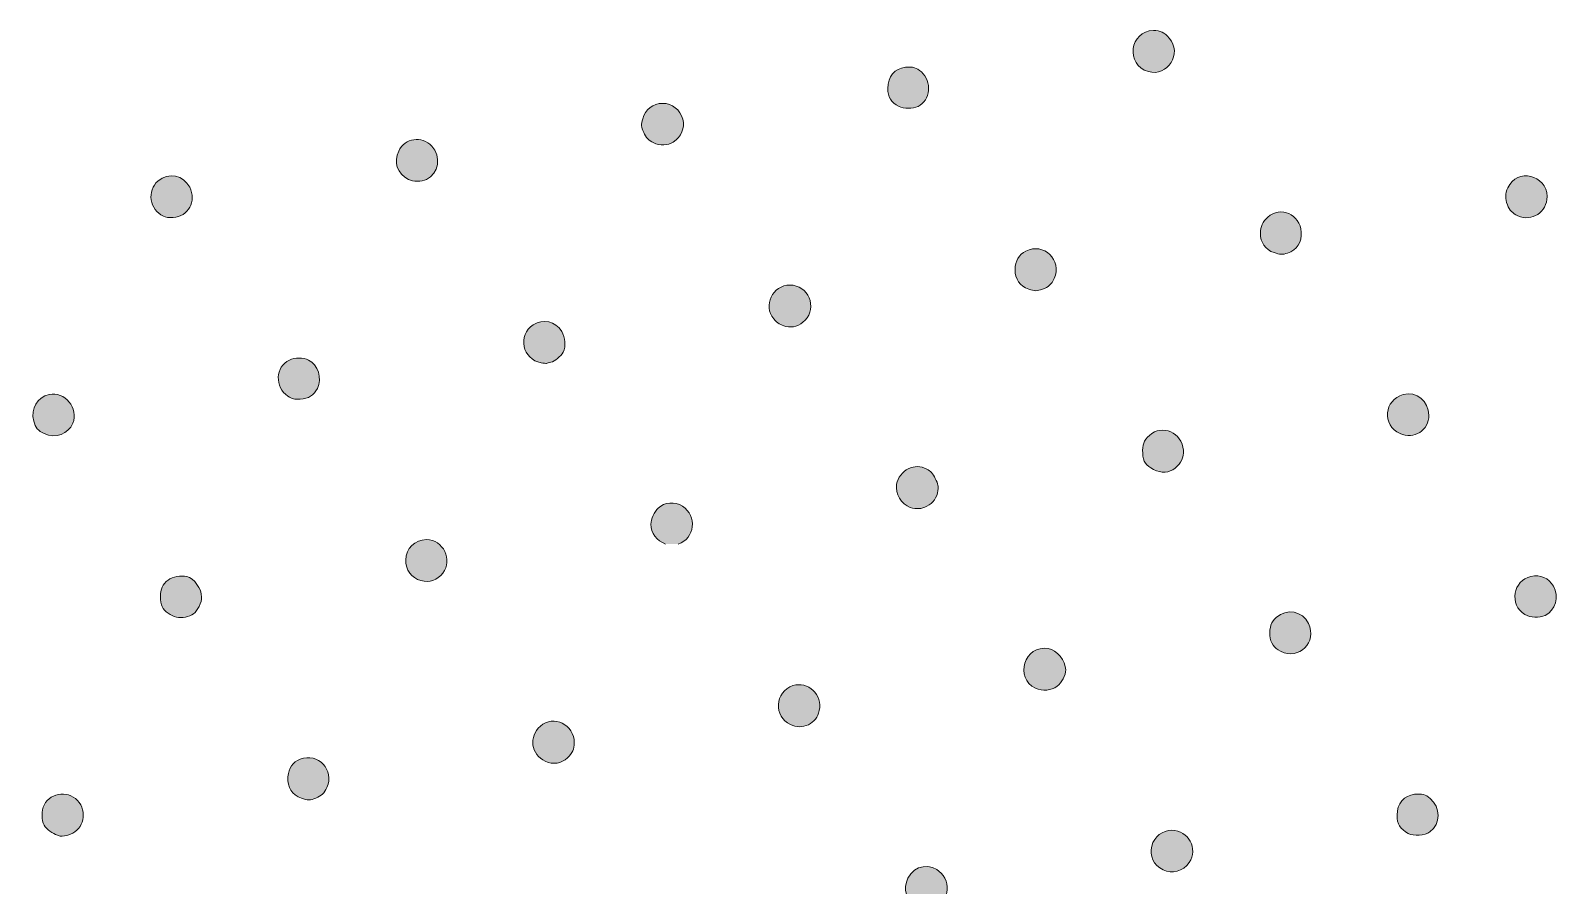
# Model space of a CAD drawing. Extents: x 0 to 500, y 2 to 498.
# Drawn here: x 241.7 to 363, y 429.5 to 497.4 of the extents above; entities that cross this region are included whole.
import ezdxf

# ---------------------------------------------------------------- set-up
doc = ezdxf.new("R2010")
doc.units = 0
doc.header["$MEASUREMENT"] = 0
doc.layers.add('LAYER_1', color=7, linetype='Continuous', lineweight=0)

# ---------------------------------------------------------------- blocks, each defined once
blk = doc.blocks.new('Block_0')
at = {"layer": 'LAYER_1', "true_color": 0x000000, "transparency": 33554687}
h = blk.add_hatch(color=18, dxfattribs=at)
h.dxf.hatch_style = 2
edge = h.paths.add_edge_path()
edge.add_spline(control_points=[(330.81, 497.41), (328.91, 497.41), (328.56, 494.67), (330.4, 494.15), (331.93, 493.72), (333.12, 495.61), (332.06, 496.81), (331.68, 497.25), (331.34, 497.41), (330.81, 497.41)], knot_values=[0, 0, 0, 0, 1, 1, 1, 2, 2, 2, 3, 3, 3, 3], degree=3, periodic=0)
h = blk.add_hatch(color=18, dxfattribs=at)
h.dxf.hatch_style = 2
edge = h.paths.add_edge_path()
edge.add_spline(control_points=[(312.38, 494.13), (311.99, 494.47), (311.72, 494.55), (311.12, 494.49), (310.25, 494.4), (309.72, 493.77), (309.72, 492.82), (309.72, 492.12), (309.97, 491.71), (310.61, 491.38), (310.97, 491.19), (311.71, 491.19), (312.12, 491.39), (313.11, 491.86), (313.25, 493.36), (312.38, 494.13)], knot_values=[0, 0, 0, 0, 1, 1, 1, 2, 2, 2, 3, 3, 3, 4, 4, 4, 5, 5, 5, 5], degree=3, periodic=0)
h = blk.add_hatch(color=18, dxfattribs=at)
h.dxf.hatch_style = 2
edge = h.paths.add_edge_path()
edge.add_spline(control_points=[(293.44, 490.37), (293.23, 491.13), (292.6, 491.63), (291.84, 491.63), (291.1, 491.63), (290.46, 491.14), (290.26, 490.41), (290.12, 489.93), (290.14, 489.75), (290.34, 489.32), (290.52, 488.9), (290.72, 488.7), (291.14, 488.48), (291.57, 488.26), (292.31, 488.29), (292.69, 488.55), (293.34, 488.98), (293.63, 489.68), (293.44, 490.37)], knot_values=[0, 0, 0, 0, 1, 1, 1, 2, 2, 2, 3, 3, 3, 4, 4, 4, 5, 5, 5, 6, 6, 6, 6], degree=3, periodic=0)
h = blk.add_hatch(color=18, dxfattribs=at)
h.dxf.hatch_style = 2
edge = h.paths.add_edge_path()
edge.add_spline(control_points=[(273.52, 488.23), (272.72, 489.08), (271.39, 488.88), (270.89, 487.84), (270.46, 486.94), (270.77, 486.05), (271.68, 485.58), (272.04, 485.39), (272.69, 485.39), (273.1, 485.59), (274.07, 486.05), (274.29, 487.42), (273.52, 488.23)], knot_values=[0, 0, 0, 0, 1, 1, 1, 2, 2, 2, 3, 3, 3, 4, 4, 4, 4], degree=3, periodic=0)
h = blk.add_hatch(color=18, dxfattribs=at)
h.dxf.hatch_style = 2
edge = h.paths.add_edge_path()
edge.add_spline(control_points=[(254.3, 484.97), (253.81, 485.93), (252.62, 486.16), (251.78, 485.46), (250.88, 484.69), (251.11, 483.17), (252.21, 482.66), (252.38, 482.58), (252.69, 482.54), (252.98, 482.56), (254.2, 482.64), (254.86, 483.85), (254.3, 484.97)], knot_values=[0, 0, 0, 0, 1, 1, 1, 2, 2, 2, 3, 3, 3, 4, 4, 4, 4], degree=3, periodic=0)
h = blk.add_hatch(color=18, dxfattribs=at)
h.dxf.hatch_style = 2
edge = h.paths.add_edge_path()
edge.add_spline(control_points=[(358.93, 484.92), (358.72, 484.46), (358.71, 484.04), (358.9, 483.58), (359.09, 483.12), (359.29, 482.91), (359.73, 482.7), (360.82, 482.19), (362.07, 483), (362.05, 484.22), (362.03, 485.98), (359.65, 486.51), (358.93, 484.92)], knot_values=[0, 0, 0, 0, 1, 1, 1, 2, 2, 2, 3, 3, 3, 4, 4, 4, 4], degree=3, periodic=0)
h = blk.add_hatch(color=18, dxfattribs=at)
h.dxf.hatch_style = 2
edge = h.paths.add_edge_path()
edge.add_spline(control_points=[(341.45, 479.74), (342.19, 479.98), (342.6, 480.62), (342.54, 481.41), (342.44, 482.81), (340.9, 483.5), (339.88, 482.6), (339.48, 482.24), (339.29, 481.83), (339.29, 481.31), (339.29, 480.58), (339.69, 480.01), (340.38, 479.77), (340.38, 479.77), (340.38, 479.77), (340.38, 479.77), (340.82, 479.61), (341.04, 479.6), (341.45, 479.74)], knot_values=[0, 0, 0, 0, 1, 1, 1, 2, 2, 2, 3, 3, 3, 4, 4, 4, 5, 5, 5, 6, 6, 6, 6], degree=3, periodic=0)
h = blk.add_hatch(color=18, dxfattribs=at)
h.dxf.hatch_style = 2
edge = h.paths.add_edge_path()
edge.add_spline(control_points=[(322, 476.87), (322.47, 477.03), (322.71, 477.25), (322.92, 477.71), (323.59, 479.16), (322.08, 480.62), (320.67, 479.89), (320.12, 479.61), (319.83, 479.11), (319.82, 478.43), (319.82, 477.66), (320.2, 477.12), (320.91, 476.87), (320.91, 476.87), (320.91, 476.87), (320.91, 476.87), (321.36, 476.71), (321.56, 476.71), (322, 476.87)], knot_values=[0, 0, 0, 0, 1, 1, 1, 2, 2, 2, 3, 3, 3, 4, 4, 4, 5, 5, 5, 6, 6, 6, 6], degree=3, periodic=0)
h = blk.add_hatch(color=18, dxfattribs=at)
h.dxf.hatch_style = 2
edge = h.paths.add_edge_path()
edge.add_spline(control_points=[(301.95, 477.2), (300.57, 477.2), (299.77, 475.53), (300.66, 474.52), (300.98, 474.16), (301.2, 474.02), (301.62, 473.91), (302.16, 473.78), (302.72, 473.96), (303.15, 474.4), (304.15, 475.42), (303.39, 477.2), (301.95, 477.2)], knot_values=[0, 0, 0, 0, 1, 1, 1, 2, 2, 2, 3, 3, 3, 4, 4, 4, 4], degree=3, periodic=0)
h = blk.add_hatch(color=18, dxfattribs=at)
h.dxf.hatch_style = 2
edge = h.paths.add_edge_path()
edge.add_spline(control_points=[(282.97, 471.06), (283.29, 471.13), (283.76, 471.53), (283.94, 471.88), (284.18, 472.34), (284.14, 473.03), (283.83, 473.52), (283.33, 474.32), (282.35, 474.55), (281.57, 474.04), (280.3, 473.22), (280.71, 471.28), (282.2, 471.02), (282.38, 470.99), (282.57, 470.97), (282.63, 470.98), (282.68, 471), (282.83, 471.03), (282.97, 471.06)], knot_values=[0, 0, 0, 0, 1, 1, 1, 2, 2, 2, 3, 3, 3, 4, 4, 4, 5, 5, 5, 6, 6, 6, 6], degree=3, periodic=0)
h = blk.add_hatch(color=18, dxfattribs=at)
h.dxf.hatch_style = 2
edge = h.paths.add_edge_path()
edge.add_spline(control_points=[(263.07, 468.14), (263.75, 468.18), (264.15, 468.43), (264.44, 468.99), (264.83, 469.76), (264.48, 470.89), (263.74, 471.24), (263.32, 471.44), (262.63, 471.44), (262.21, 471.24), (261.1, 470.72), (261.03, 469.06), (262.08, 468.38), (262.08, 468.38), (262.08, 468.38), (262.08, 468.38), (262.46, 468.14), (262.58, 468.11), (263.07, 468.14)], knot_values=[0, 0, 0, 0, 1, 1, 1, 2, 2, 2, 3, 3, 3, 4, 4, 4, 5, 5, 5, 6, 6, 6, 6], degree=3, periodic=0)
h = blk.add_hatch(color=18, dxfattribs=at)
h.dxf.hatch_style = 2
edge = h.paths.add_edge_path()
edge.add_spline(control_points=[(243.14, 468.5), (242.19, 468.28), (241.67, 467.39), (241.92, 466.4), (242.05, 465.88), (242.27, 465.62), (242.76, 465.4), (243.65, 464.99), (244.65, 465.36), (245.02, 466.22), (245.52, 467.4), (244.38, 468.78), (243.14, 468.5)], knot_values=[0, 0, 0, 0, 1, 1, 1, 2, 2, 2, 3, 3, 3, 4, 4, 4, 4], degree=3, periodic=0)
h = blk.add_hatch(color=18, dxfattribs=at)
h.dxf.hatch_style = 2
edge = h.paths.add_edge_path()
edge.add_spline(control_points=[(350.63, 468.5), (349.1, 468.09), (348.93, 466.06), (350.38, 465.4), (351.48, 464.89), (352.67, 465.66), (352.67, 466.87), (352.66, 467.98), (351.66, 468.78), (350.63, 468.5)], knot_values=[0, 0, 0, 0, 1, 1, 1, 2, 2, 2, 3, 3, 3, 3], degree=3, periodic=0)
h = blk.add_hatch(color=18, dxfattribs=at)
h.dxf.hatch_style = 2
edge = h.paths.add_edge_path()
edge.add_spline(control_points=[(333.18, 464.08), (333.07, 465.48), (331.5, 466.17), (330.49, 465.26), (330.03, 464.84), (329.9, 464.5), (329.95, 463.84), (329.99, 463.17), (330.2, 462.87), (330.82, 462.55), (331.44, 462.23), (332.04, 462.27), (332.52, 462.66), (333.03, 463.07), (333.22, 463.49), (333.18, 464.08)], knot_values=[0, 0, 0, 0, 1, 1, 1, 2, 2, 2, 3, 3, 3, 4, 4, 4, 5, 5, 5, 5], degree=3, periodic=0)
h = blk.add_hatch(color=18, dxfattribs=at)
h.dxf.hatch_style = 2
edge = h.paths.add_edge_path()
edge.add_spline(control_points=[(313.7, 460.88), (313.75, 461.22), (313.72, 461.38), (313.49, 461.83), (313.28, 462.26), (313.14, 462.41), (312.81, 462.58), (312.3, 462.83), (311.86, 462.84), (311.34, 462.6), (310.89, 462.4), (310.51, 461.89), (310.42, 461.37), (310.28, 460.63), (310.8, 459.76), (311.5, 459.54), (312.01, 459.38), (312.36, 459.4), (312.81, 459.63), (313.31, 459.88), (313.62, 460.31), (313.7, 460.88)], knot_values=[0, 0, 0, 0, 1, 1, 1, 2, 2, 2, 3, 3, 3, 4, 4, 4, 5, 5, 5, 6, 6, 6, 7, 7, 7, 7], degree=3, periodic=0)
h = blk.add_hatch(color=18, dxfattribs=at)
h.dxf.hatch_style = 2
edge = h.paths.add_edge_path()
edge.add_spline(control_points=[(293.07, 456.62), (294.41, 457.07), (294.61, 458.86), (293.41, 459.64), (292.81, 460.02), (292, 459.96), (291.48, 459.48), (291.18, 459.21), (290.91, 458.6), (290.91, 458.2), (290.91, 457.5), (291.37, 456.88), (292.08, 456.63)], knot_values=[0, 0, 0, 0, 1, 1, 1, 2, 2, 2, 3, 3, 3, 4, 4, 4, 4], degree=3, periodic=0)
edge.add_line((292.08, 456.63), (293.07, 456.62))
h = blk.add_hatch(color=18, dxfattribs=at)
h.dxf.hatch_style = 2
edge = h.paths.add_edge_path()
edge.add_spline(control_points=[(273.1, 456.98), (272.18, 456.98), (271.45, 456.27), (271.45, 455.36), (271.44, 454.56), (271.9, 453.95), (272.66, 453.72), (273.3, 453.54), (273.98, 453.77), (274.39, 454.31), (275.2, 455.37), (274.42, 456.98), (273.1, 456.98)], knot_values=[0, 0, 0, 0, 1, 1, 1, 2, 2, 2, 3, 3, 3, 4, 4, 4, 4], degree=3, periodic=0)
h = blk.add_hatch(color=18, dxfattribs=at)
h.dxf.hatch_style = 2
edge = h.paths.add_edge_path()
edge.add_spline(control_points=[(255.25, 452.41), (255.25, 453.08), (254.65, 453.9), (254.07, 454.05), (253.62, 454.16), (252.94, 454.03), (252.59, 453.77), (252.15, 453.43), (251.97, 453.05), (251.97, 452.45), (251.97, 452.17), (252.03, 451.82), (252.11, 451.66), (252.31, 451.28), (252.8, 450.92), (253.25, 450.83), (253.69, 450.73), (254.25, 450.84), (254.61, 451.09), (254.93, 451.33), (255.26, 451.98), (255.25, 452.41)], knot_values=[0, 0, 0, 0, 1, 1, 1, 2, 2, 2, 3, 3, 3, 4, 4, 4, 5, 5, 5, 6, 6, 6, 7, 7, 7, 7], degree=3, periodic=0)
h = blk.add_hatch(color=18, dxfattribs=at)
h.dxf.hatch_style = 2
edge = h.paths.add_edge_path()
edge.add_spline(control_points=[(362.56, 453.27), (362.17, 453.94), (361.52, 454.23), (360.77, 454.06), (359.35, 453.75), (359.03, 451.79), (360.28, 451.04), (360.74, 450.77), (361.41, 450.73), (361.9, 450.96), (362.72, 451.35), (363.03, 452.46), (362.56, 453.27)], knot_values=[0, 0, 0, 0, 1, 1, 1, 2, 2, 2, 3, 3, 3, 4, 4, 4, 4], degree=3, periodic=0)
h = blk.add_hatch(color=18, dxfattribs=at)
h.dxf.hatch_style = 2
edge = h.paths.add_edge_path()
edge.add_spline(control_points=[(340.55, 450.8), (340.16, 450.45), (340, 450), (340.05, 449.36), (340.1, 448.76), (340.37, 448.37), (340.9, 448.11), (342.37, 447.38), (343.83, 448.84), (343.11, 450.32), (342.64, 451.3), (341.39, 451.54), (340.55, 450.8)], knot_values=[0, 0, 0, 0, 1, 1, 1, 2, 2, 2, 3, 3, 3, 4, 4, 4, 4], degree=3, periodic=0)
h = blk.add_hatch(color=18, dxfattribs=at)
h.dxf.hatch_style = 2
edge = h.paths.add_edge_path()
edge.add_spline(control_points=[(323.84, 446.64), (323.84, 447.36), (323.14, 448.21), (322.46, 448.33), (320.58, 448.64), (319.73, 445.99), (321.45, 445.18), (322, 444.92), (322.7, 444.99), (323.15, 445.33), (323.53, 445.62), (323.84, 446.21), (323.84, 446.64)], knot_values=[0, 0, 0, 0, 1, 1, 1, 2, 2, 2, 3, 3, 3, 4, 4, 4, 4], degree=3, periodic=0)
h = blk.add_hatch(color=18, dxfattribs=at)
h.dxf.hatch_style = 2
edge = h.paths.add_edge_path()
edge.add_spline(control_points=[(304.28, 443.4), (304.56, 444.65), (303.37, 445.77), (302.19, 445.38), (300.75, 444.91), (300.62, 442.91), (301.99, 442.29), (302.47, 442.06), (302.92, 442.06), (303.41, 442.28), (303.86, 442.49), (304.16, 442.87), (304.28, 443.4)], knot_values=[0, 0, 0, 0, 1, 1, 1, 2, 2, 2, 3, 3, 3, 4, 4, 4, 4], degree=3, periodic=0)
h = blk.add_hatch(color=18, dxfattribs=at)
h.dxf.hatch_style = 2
edge = h.paths.add_edge_path()
edge.add_spline(control_points=[(284.83, 440.84), (284.83, 442.28), (283.19, 443.09), (282.14, 442.17), (281.19, 441.33), (281.39, 439.91), (282.53, 439.38), (283.16, 439.09), (283.81, 439.19), (284.29, 439.65), (284.68, 440.02), (284.83, 440.35), (284.83, 440.84)], knot_values=[0, 0, 0, 0, 1, 1, 1, 2, 2, 2, 3, 3, 3, 4, 4, 4, 4], degree=3, periodic=0)
h = blk.add_hatch(color=18, dxfattribs=at)
h.dxf.hatch_style = 2
edge = h.paths.add_edge_path()
edge.add_spline(control_points=[(265.19, 437.29), (265.82, 438.67), (264.49, 440.08), (263.07, 439.54), (262.45, 439.3), (262.15, 438.86), (262.1, 438.13), (262.05, 437.28), (262.4, 436.72), (263.18, 436.44), (263.65, 436.27), (263.89, 436.27), (264.31, 436.45), (264.77, 436.64), (264.98, 436.84), (265.19, 437.29)], knot_values=[0, 0, 0, 0, 1, 1, 1, 2, 2, 2, 3, 3, 3, 4, 4, 4, 5, 5, 5, 5], degree=3, periodic=0)
h = blk.add_hatch(color=18, dxfattribs=at)
h.dxf.hatch_style = 2
edge = h.paths.add_edge_path()
edge.add_spline(control_points=[(244.63, 433.51), (245.76, 433.79), (246.22, 435.13), (245.53, 436.1), (244.82, 437.07), (243.31, 436.96), (242.74, 435.9), (242.53, 435.49), (242.53, 434.66), (242.75, 434.29), (242.94, 433.97), (243.41, 433.62), (243.81, 433.5), (243.81, 433.5), (243.81, 433.5), (243.81, 433.5), (244.17, 433.39), (244.17, 433.39), (244.63, 433.51)], knot_values=[0, 0, 0, 0, 1, 1, 1, 2, 2, 2, 3, 3, 3, 4, 4, 4, 5, 5, 5, 6, 6, 6, 6], degree=3, periodic=0)
h = blk.add_hatch(color=18, dxfattribs=at)
h.dxf.hatch_style = 2
edge = h.paths.add_edge_path()
edge.add_spline(control_points=[(352.75, 433.77), (353.61, 434.38), (353.61, 435.72), (352.76, 436.43), (352.4, 436.74), (352.13, 436.81), (351.54, 436.75), (350.69, 436.67), (350.14, 436.02), (350.14, 435.09), (350.14, 434.39), (350.39, 433.99), (351.03, 433.64), (351.03, 433.64), (351.03, 433.64), (351.03, 433.64), (351.45, 433.41), (352.35, 433.48), (352.75, 433.77)], knot_values=[0, 0, 0, 0, 1, 1, 1, 2, 2, 2, 3, 3, 3, 4, 4, 4, 5, 5, 5, 6, 6, 6, 6], degree=3, periodic=0)
h = blk.add_hatch(color=18, dxfattribs=at)
h.dxf.hatch_style = 2
edge = h.paths.add_edge_path()
edge.add_spline(control_points=[(332.27, 433.89), (331.51, 433.89), (330.88, 433.4), (330.67, 432.64), (330.47, 431.87), (330.81, 431.14), (331.57, 430.74), (332.26, 430.38), (333.18, 430.64), (333.64, 431.33), (334.38, 432.42), (333.59, 433.89), (332.27, 433.89)], knot_values=[0, 0, 0, 0, 1, 1, 1, 2, 2, 2, 3, 3, 3, 4, 4, 4, 4], degree=3, periodic=0)
h = blk.add_hatch(color=18, dxfattribs=at)
h.dxf.hatch_style = 2
edge = h.paths.add_edge_path()
edge.add_spline(control_points=[(313.94, 430.5), (313.14, 431.34), (311.82, 431.13), (311.32, 430.1), (310.88, 429.21), (311.19, 428.33), (312.1, 427.84), (312.3, 427.73), (312.55, 427.7), (312.91, 427.72), (314.35, 427.81), (314.95, 429.44), (313.94, 430.5)], knot_values=[0, 0, 0, 0, 1, 1, 1, 2, 2, 2, 3, 3, 3, 4, 4, 4, 4], degree=3, periodic=0)
at = {"layer": 'LAYER_1'}
for points, knots in [([(330.81, 497.41), (328.91, 497.41), (328.56, 494.67), (330.4, 494.15), (331.93, 493.72), (333.12, 495.61), (332.06, 496.81), (331.68, 497.25), (331.34, 497.41), (330.81, 497.41)], [0, 0, 0, 0, 1, 1, 1, 2, 2, 2, 3, 3, 3, 3]), ([(312.38, 494.13), (311.99, 494.47), (311.72, 494.55), (311.12, 494.49), (310.25, 494.4), (309.72, 493.77), (309.72, 492.82), (309.72, 492.12), (309.97, 491.71), (310.61, 491.38), (310.97, 491.19), (311.71, 491.19), (312.12, 491.39), (313.11, 491.86), (313.25, 493.36), (312.38, 494.13)], [0, 0, 0, 0, 1, 1, 1, 2, 2, 2, 3, 3, 3, 4, 4, 4, 5, 5, 5, 5]), ([(293.44, 490.37), (293.23, 491.13), (292.6, 491.63), (291.84, 491.63), (291.1, 491.63), (290.46, 491.14), (290.26, 490.41), (290.12, 489.93), (290.14, 489.75), (290.34, 489.32), (290.52, 488.9), (290.72, 488.7), (291.14, 488.48), (291.57, 488.26), (292.31, 488.29), (292.69, 488.55), (293.34, 488.98), (293.63, 489.68), (293.44, 490.37)], [0, 0, 0, 0, 1, 1, 1, 2, 2, 2, 3, 3, 3, 4, 4, 4, 5, 5, 5, 6, 6, 6, 6]), ([(273.52, 488.23), (272.72, 489.08), (271.39, 488.88), (270.89, 487.84), (270.46, 486.94), (270.77, 486.05), (271.68, 485.58), (272.04, 485.39), (272.69, 485.39), (273.1, 485.59), (274.07, 486.05), (274.29, 487.42), (273.52, 488.23)], [0, 0, 0, 0, 1, 1, 1, 2, 2, 2, 3, 3, 3, 4, 4, 4, 4]), ([(254.3, 484.97), (253.81, 485.93), (252.62, 486.16), (251.78, 485.46), (250.88, 484.69), (251.11, 483.17), (252.21, 482.66), (252.38, 482.58), (252.69, 482.54), (252.98, 482.56), (254.2, 482.64), (254.86, 483.85), (254.3, 484.97)], [0, 0, 0, 0, 1, 1, 1, 2, 2, 2, 3, 3, 3, 4, 4, 4, 4]), ([(358.93, 484.92), (358.72, 484.46), (358.71, 484.04), (358.9, 483.58), (359.09, 483.12), (359.29, 482.91), (359.73, 482.7), (360.82, 482.19), (362.07, 483), (362.05, 484.22), (362.03, 485.98), (359.65, 486.51), (358.93, 484.92)], [0, 0, 0, 0, 1, 1, 1, 2, 2, 2, 3, 3, 3, 4, 4, 4, 4]), ([(341.45, 479.74), (342.19, 479.98), (342.6, 480.62), (342.54, 481.41), (342.44, 482.81), (340.9, 483.5), (339.88, 482.6), (339.48, 482.24), (339.29, 481.83), (339.29, 481.31), (339.29, 480.58), (339.69, 480.01), (340.38, 479.77), (340.38, 479.77), (340.38, 479.77), (340.38, 479.77), (340.82, 479.61), (341.04, 479.6), (341.45, 479.74)], [0, 0, 0, 0, 1, 1, 1, 2, 2, 2, 3, 3, 3, 4, 4, 4, 5, 5, 5, 6, 6, 6, 6]), ([(322, 476.87), (322.47, 477.03), (322.71, 477.25), (322.92, 477.71), (323.59, 479.16), (322.08, 480.62), (320.67, 479.89), (320.12, 479.61), (319.83, 479.11), (319.82, 478.43), (319.82, 477.66), (320.2, 477.12), (320.91, 476.87), (320.91, 476.87), (320.91, 476.87), (320.91, 476.87), (321.36, 476.71), (321.56, 476.71), (322, 476.87)], [0, 0, 0, 0, 1, 1, 1, 2, 2, 2, 3, 3, 3, 4, 4, 4, 5, 5, 5, 6, 6, 6, 6]), ([(301.95, 477.2), (300.57, 477.2), (299.77, 475.53), (300.66, 474.52), (300.98, 474.16), (301.2, 474.02), (301.62, 473.91), (302.16, 473.78), (302.72, 473.96), (303.15, 474.4), (304.15, 475.42), (303.39, 477.2), (301.95, 477.2)], [0, 0, 0, 0, 1, 1, 1, 2, 2, 2, 3, 3, 3, 4, 4, 4, 4]), ([(282.97, 471.06), (283.29, 471.13), (283.76, 471.53), (283.94, 471.88), (284.18, 472.34), (284.14, 473.03), (283.83, 473.52), (283.33, 474.32), (282.35, 474.55), (281.57, 474.04), (280.3, 473.22), (280.71, 471.28), (282.2, 471.02), (282.38, 470.99), (282.57, 470.97), (282.63, 470.98), (282.68, 471), (282.83, 471.03), (282.97, 471.06)], [0, 0, 0, 0, 1, 1, 1, 2, 2, 2, 3, 3, 3, 4, 4, 4, 5, 5, 5, 6, 6, 6, 6]), ([(263.07, 468.14), (263.75, 468.18), (264.15, 468.43), (264.44, 468.99), (264.83, 469.76), (264.48, 470.89), (263.74, 471.24), (263.32, 471.44), (262.63, 471.44), (262.21, 471.24), (261.1, 470.72), (261.03, 469.06), (262.08, 468.38), (262.08, 468.38), (262.08, 468.38), (262.08, 468.38), (262.46, 468.14), (262.58, 468.11), (263.07, 468.14)], [0, 0, 0, 0, 1, 1, 1, 2, 2, 2, 3, 3, 3, 4, 4, 4, 5, 5, 5, 6, 6, 6, 6]), ([(243.14, 468.5), (242.19, 468.28), (241.67, 467.39), (241.92, 466.4), (242.05, 465.88), (242.27, 465.62), (242.76, 465.4), (243.65, 464.99), (244.65, 465.36), (245.02, 466.22), (245.52, 467.4), (244.38, 468.78), (243.14, 468.5)], [0, 0, 0, 0, 1, 1, 1, 2, 2, 2, 3, 3, 3, 4, 4, 4, 4]), ([(350.63, 468.5), (349.1, 468.09), (348.93, 466.06), (350.38, 465.4), (351.48, 464.89), (352.67, 465.66), (352.67, 466.87), (352.66, 467.98), (351.66, 468.78), (350.63, 468.5)], [0, 0, 0, 0, 1, 1, 1, 2, 2, 2, 3, 3, 3, 3]), ([(333.18, 464.08), (333.07, 465.48), (331.5, 466.17), (330.49, 465.26), (330.03, 464.84), (329.9, 464.5), (329.95, 463.84), (329.99, 463.17), (330.2, 462.87), (330.82, 462.55), (331.44, 462.23), (332.04, 462.27), (332.52, 462.66), (333.03, 463.07), (333.22, 463.49), (333.18, 464.08)], [0, 0, 0, 0, 1, 1, 1, 2, 2, 2, 3, 3, 3, 4, 4, 4, 5, 5, 5, 5]), ([(313.7, 460.88), (313.75, 461.22), (313.72, 461.38), (313.49, 461.83), (313.28, 462.26), (313.14, 462.41), (312.81, 462.58), (312.3, 462.83), (311.86, 462.84), (311.34, 462.6), (310.89, 462.4), (310.51, 461.89), (310.42, 461.37), (310.28, 460.63), (310.8, 459.76), (311.5, 459.54), (312.01, 459.38), (312.36, 459.4), (312.81, 459.63), (313.31, 459.88), (313.62, 460.31), (313.7, 460.88)], [0, 0, 0, 0, 1, 1, 1, 2, 2, 2, 3, 3, 3, 4, 4, 4, 5, 5, 5, 6, 6, 6, 7, 7, 7, 7]), ([(293.07, 456.62), (294.41, 457.07), (294.61, 458.86), (293.41, 459.64), (292.81, 460.02), (292, 459.96), (291.48, 459.48), (291.18, 459.21), (290.91, 458.6), (290.91, 458.2), (290.91, 457.5), (291.37, 456.88), (292.08, 456.63)], [0, 0, 0, 0, 1, 1, 1, 2, 2, 2, 3, 3, 3, 4, 4, 4, 4]), ([(273.1, 456.98), (272.18, 456.98), (271.45, 456.27), (271.45, 455.36), (271.44, 454.56), (271.9, 453.95), (272.66, 453.72), (273.3, 453.54), (273.98, 453.77), (274.39, 454.31), (275.2, 455.37), (274.42, 456.98), (273.1, 456.98)], [0, 0, 0, 0, 1, 1, 1, 2, 2, 2, 3, 3, 3, 4, 4, 4, 4]), ([(255.25, 452.41), (255.25, 453.08), (254.65, 453.9), (254.07, 454.05), (253.62, 454.16), (252.94, 454.03), (252.59, 453.77), (252.15, 453.43), (251.97, 453.05), (251.97, 452.45), (251.97, 452.17), (252.03, 451.82), (252.11, 451.66), (252.31, 451.28), (252.8, 450.92), (253.25, 450.83), (253.69, 450.73), (254.25, 450.84), (254.61, 451.09), (254.93, 451.33), (255.26, 451.98), (255.25, 452.41)], [0, 0, 0, 0, 1, 1, 1, 2, 2, 2, 3, 3, 3, 4, 4, 4, 5, 5, 5, 6, 6, 6, 7, 7, 7, 7]), ([(362.56, 453.27), (362.17, 453.94), (361.52, 454.23), (360.77, 454.06), (359.35, 453.75), (359.03, 451.79), (360.28, 451.04), (360.74, 450.77), (361.41, 450.73), (361.9, 450.96), (362.72, 451.35), (363.03, 452.46), (362.56, 453.27)], [0, 0, 0, 0, 1, 1, 1, 2, 2, 2, 3, 3, 3, 4, 4, 4, 4]), ([(340.55, 450.8), (340.16, 450.45), (340, 450), (340.05, 449.36), (340.1, 448.76), (340.37, 448.37), (340.9, 448.11), (342.37, 447.38), (343.83, 448.84), (343.11, 450.32), (342.64, 451.3), (341.39, 451.54), (340.55, 450.8)], [0, 0, 0, 0, 1, 1, 1, 2, 2, 2, 3, 3, 3, 4, 4, 4, 4]), ([(323.84, 446.64), (323.84, 447.36), (323.14, 448.21), (322.46, 448.33), (320.58, 448.64), (319.73, 445.99), (321.45, 445.18), (322, 444.92), (322.7, 444.99), (323.15, 445.33), (323.53, 445.62), (323.84, 446.21), (323.84, 446.64)], [0, 0, 0, 0, 1, 1, 1, 2, 2, 2, 3, 3, 3, 4, 4, 4, 4]), ([(304.28, 443.4), (304.56, 444.65), (303.37, 445.77), (302.19, 445.38), (300.75, 444.91), (300.62, 442.91), (301.99, 442.29), (302.47, 442.06), (302.92, 442.06), (303.41, 442.28), (303.86, 442.49), (304.16, 442.87), (304.28, 443.4)], [0, 0, 0, 0, 1, 1, 1, 2, 2, 2, 3, 3, 3, 4, 4, 4, 4]), ([(284.83, 440.84), (284.83, 442.28), (283.19, 443.09), (282.14, 442.17), (281.19, 441.33), (281.39, 439.91), (282.53, 439.38), (283.16, 439.09), (283.81, 439.19), (284.29, 439.65), (284.68, 440.02), (284.83, 440.35), (284.83, 440.84)], [0, 0, 0, 0, 1, 1, 1, 2, 2, 2, 3, 3, 3, 4, 4, 4, 4]), ([(265.19, 437.29), (265.82, 438.67), (264.49, 440.08), (263.07, 439.54), (262.45, 439.3), (262.15, 438.86), (262.1, 438.13), (262.05, 437.28), (262.4, 436.72), (263.18, 436.44), (263.65, 436.27), (263.89, 436.27), (264.31, 436.45), (264.77, 436.64), (264.98, 436.84), (265.19, 437.29)], [0, 0, 0, 0, 1, 1, 1, 2, 2, 2, 3, 3, 3, 4, 4, 4, 5, 5, 5, 5]), ([(244.63, 433.51), (245.76, 433.79), (246.22, 435.13), (245.53, 436.1), (244.82, 437.07), (243.31, 436.96), (242.74, 435.9), (242.53, 435.49), (242.53, 434.66), (242.75, 434.29), (242.94, 433.97), (243.41, 433.62), (243.81, 433.5), (243.81, 433.5), (243.81, 433.5), (243.81, 433.5), (244.17, 433.39), (244.17, 433.39), (244.63, 433.51)], [0, 0, 0, 0, 1, 1, 1, 2, 2, 2, 3, 3, 3, 4, 4, 4, 5, 5, 5, 6, 6, 6, 6]), ([(352.75, 433.77), (353.61, 434.38), (353.61, 435.72), (352.76, 436.43), (352.4, 436.74), (352.13, 436.81), (351.54, 436.75), (350.69, 436.67), (350.14, 436.02), (350.14, 435.09), (350.14, 434.39), (350.39, 433.99), (351.03, 433.64), (351.03, 433.64), (351.03, 433.64), (351.03, 433.64), (351.45, 433.41), (352.35, 433.48), (352.75, 433.77)], [0, 0, 0, 0, 1, 1, 1, 2, 2, 2, 3, 3, 3, 4, 4, 4, 5, 5, 5, 6, 6, 6, 6]), ([(332.27, 433.89), (331.51, 433.89), (330.88, 433.4), (330.67, 432.64), (330.47, 431.87), (330.81, 431.14), (331.57, 430.74), (332.26, 430.38), (333.18, 430.64), (333.64, 431.33), (334.38, 432.42), (333.59, 433.89), (332.27, 433.89)], [0, 0, 0, 0, 1, 1, 1, 2, 2, 2, 3, 3, 3, 4, 4, 4, 4]), ([(313.94, 430.5), (313.14, 431.34), (311.82, 431.13), (311.32, 430.1), (310.88, 429.21), (311.19, 428.33), (312.1, 427.84), (312.3, 427.73), (312.55, 427.7), (312.91, 427.72), (314.35, 427.81), (314.95, 429.44), (313.94, 430.5)], [0, 0, 0, 0, 1, 1, 1, 2, 2, 2, 3, 3, 3, 4, 4, 4, 4])]:
    blk.add_open_spline(points, degree=3, knots=knots, dxfattribs=at)

msp = doc.modelspace()

# ---------------------------------------------------------------- block references
at = {"layer": 'LAYER_1'}
msp.add_blockref('Block_0', (0, 0), dxfattribs=at)

doc.saveas('drawing.dxf')
